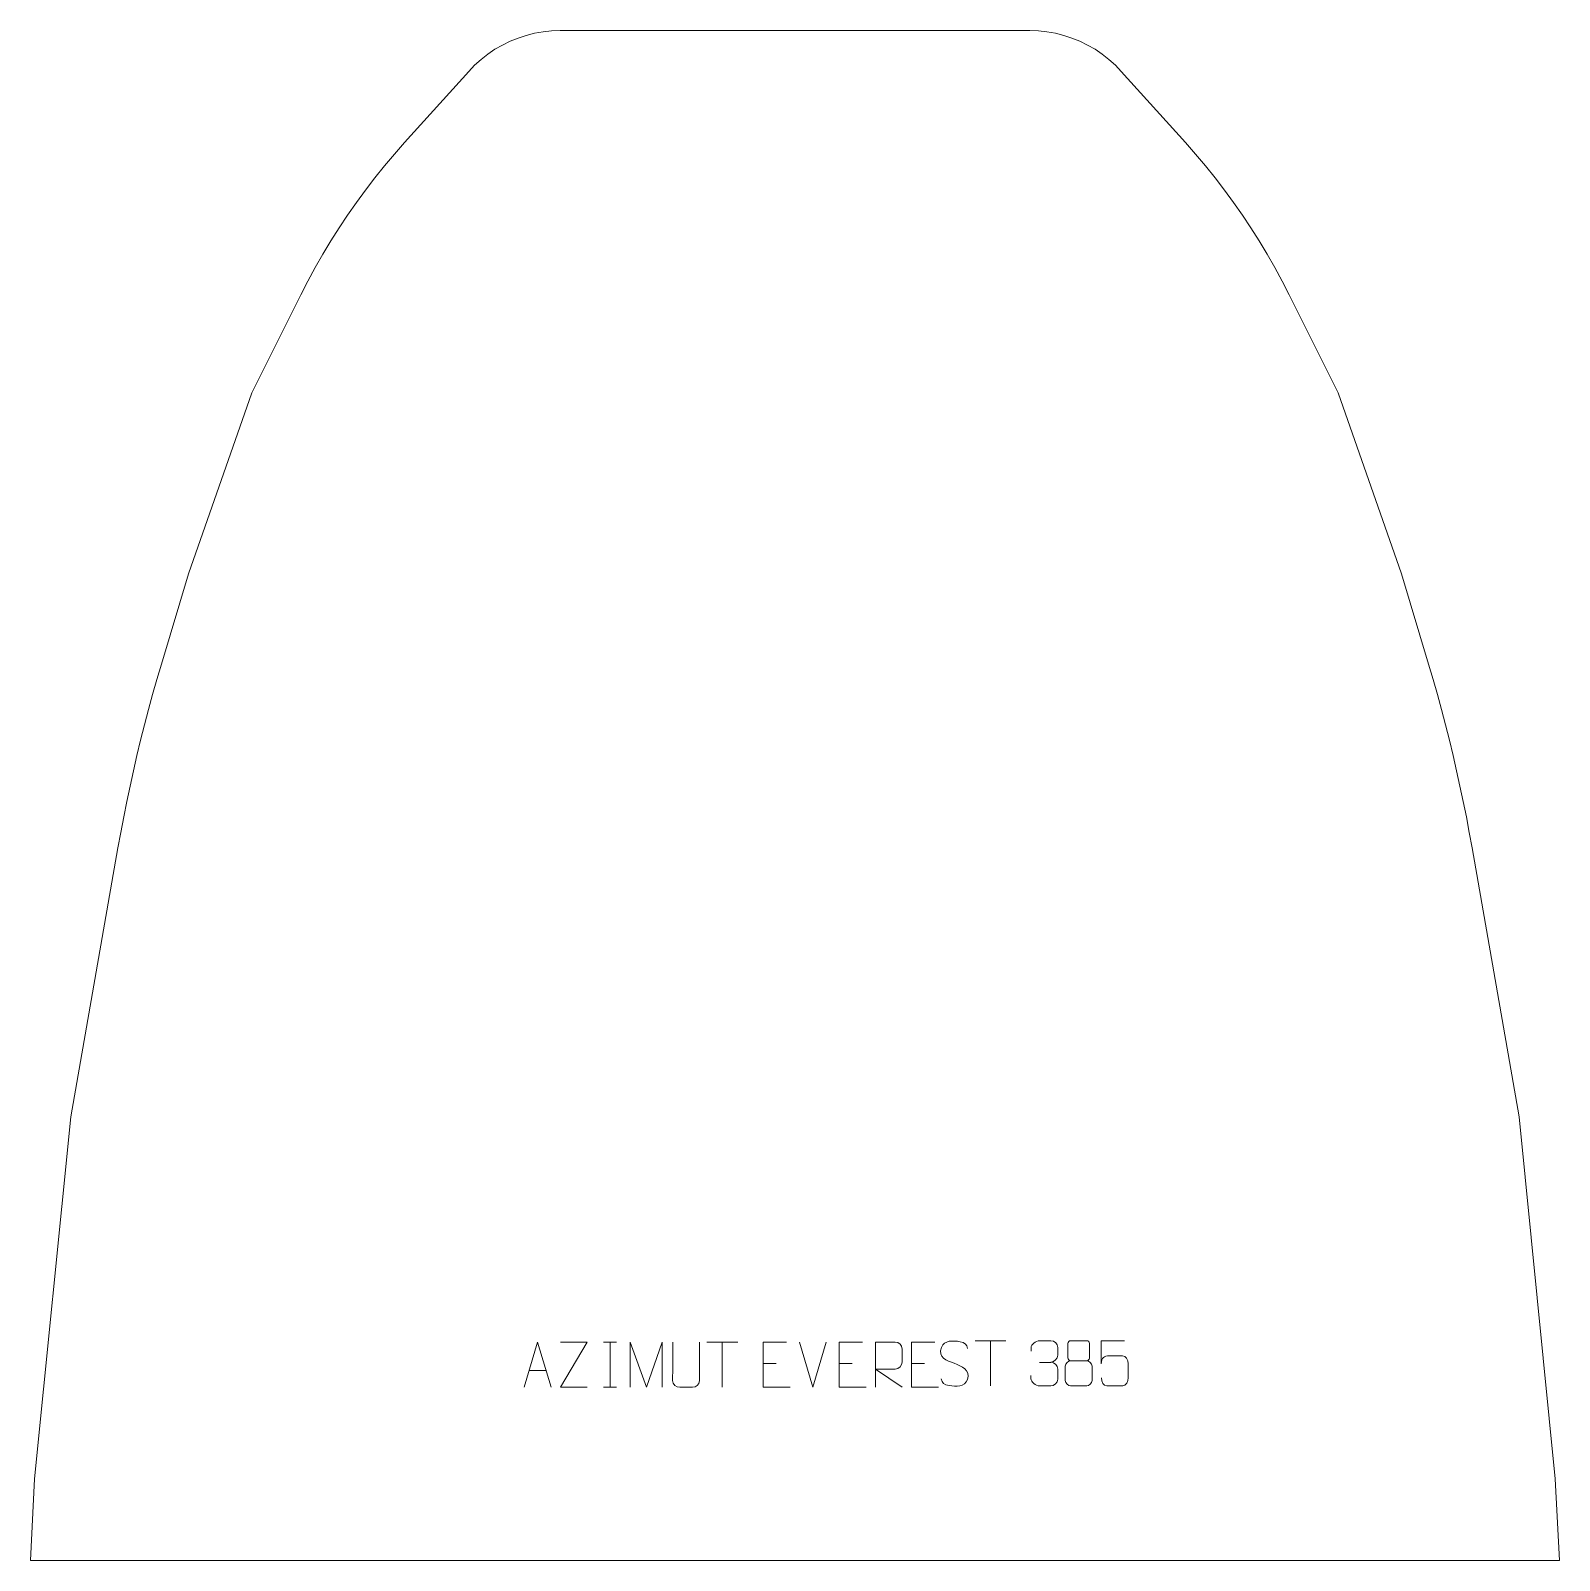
# Model space of a CAD drawing. Header units: millimetres. Extents: x -4 to 1755, y 0 to 1239.
# Drawn here: x -4 to 841, y 81 to 926 of the extents above; entities that cross this region are included whole.
import ezdxf

# ---------------------------------------------------------------- set-up
doc = ezdxf.new("R2010")
doc.units = ezdxf.units.MM
doc.layers.add('_home_sasha_proj_2025_eva_layout_dxf_samples_Лодка_Азимут_Эверест_385_1_layer 1', color=7, linetype='Continuous')

msp = doc.modelspace()

# ---------------------------------------------------------------- linework, layer by layer
at = {"layer": '_home_sasha_proj_2025_eva_layout_dxf_samples_Лодка_Азимут_Эверест_385_1_layer 1', "color": 242, "lineweight": 9}
msp.add_open_spline([(288.62, 925.89), (288.62, 925.89), (548.06, 925.89), (548.06, 925.89), (548.06, 925.89), (548.06, 925.89), (552.8, 925.72), (552.8, 925.72), (552.8, 925.72), (552.8, 925.72), (557.53, 925.22), (557.53, 925.22), (557.53, 925.22), (557.53, 925.22), (562.2, 924.4), (562.2, 924.4), (562.2, 924.4), (562.2, 924.4), (566.81, 923.25), (566.81, 923.25), (566.81, 923.25), (566.81, 923.25), (571.32, 921.78), (571.32, 921.78), (571.32, 921.78), (571.32, 921.78), (575.72, 920), (575.72, 920), (575.72, 920), (575.72, 920), (579.99, 917.92), (579.99, 917.92), (579.99, 917.92), (579.99, 917.92), (584.1, 915.55), (584.1, 915.55), (584.1, 915.55), (584.1, 915.55), (588.03, 912.89), (588.03, 912.89), (588.03, 912.89), (588.03, 912.89), (591.77, 909.97), (591.77, 909.97), (591.77, 909.97), (591.77, 909.97), (595.3, 906.79), (595.3, 906.79), (595.3, 906.79), (595.3, 906.79), (598.6, 903.38), (598.6, 903.38), (598.6, 903.38), (598.6, 903.38), (633.99, 864.05), (633.99, 864.05), (633.99, 864.05), (633.99, 864.05), (639.61, 857.67), (639.61, 857.67), (639.61, 857.67), (639.61, 857.67), (645.09, 851.15), (645.09, 851.15), (645.09, 851.15), (645.09, 851.15), (650.41, 844.52), (650.41, 844.52), (650.41, 844.52), (650.41, 844.52), (655.59, 837.77), (655.59, 837.77), (655.59, 837.77), (655.59, 837.77), (660.61, 830.91), (660.61, 830.91), (660.61, 830.91), (660.61, 830.91), (665.48, 823.94), (665.48, 823.94), (665.48, 823.94), (665.48, 823.94), (670.19, 816.85), (670.19, 816.85), (670.19, 816.85), (670.19, 816.85), (674.75, 809.67), (674.75, 809.67), (674.75, 809.67), (674.75, 809.67), (679.13, 802.38), (679.13, 802.38), (679.13, 802.38), (679.13, 802.38), (683.36, 795), (683.36, 795), (683.36, 795), (683.36, 795), (687.42, 787.53), (687.42, 787.53), (687.42, 787.53), (687.42, 787.53), (691.3, 779.96), (691.3, 779.96), (691.3, 779.96), (691.3, 779.96), (718.34, 725.89), (718.34, 725.89), (718.34, 725.89), (718.34, 725.89), (753.34, 625.89), (753.34, 625.89), (753.34, 625.89), (753.34, 625.89), (768.34, 575.89), (768.34, 575.89), (768.34, 575.89), (768.34, 575.89), (770.8, 567.55), (770.8, 567.55), (770.8, 567.55), (770.8, 567.55), (773.17, 559.19), (773.17, 559.19), (773.17, 559.19), (773.17, 559.19), (775.46, 550.81), (775.46, 550.81), (775.46, 550.81), (775.46, 550.81), (777.67, 542.4), (777.67, 542.4), (777.67, 542.4), (777.67, 542.4), (779.8, 533.98), (779.8, 533.98), (779.8, 533.98), (779.8, 533.98), (781.84, 525.53), (781.84, 525.53), (781.84, 525.53), (781.84, 525.53), (783.8, 517.06), (783.8, 517.06), (783.8, 517.06), (783.8, 517.06), (785.68, 508.58), (785.68, 508.58), (785.68, 508.58), (785.68, 508.58), (787.47, 500.08), (787.47, 500.08), (787.47, 500.08), (787.47, 500.08), (789.18, 491.56), (789.18, 491.56), (789.18, 491.56), (789.18, 491.56), (790.8, 483.02), (790.8, 483.02), (790.8, 483.02), (790.8, 483.02), (792.34, 474.47), (792.34, 474.47), (792.34, 474.47), (792.34, 474.47), (818.34, 325.89), (818.34, 325.89), (818.34, 325.89), (818.34, 325.89), (838.34, 125.89), (838.34, 125.89), (838.34, 125.89), (838.34, 125.89), (840.59, 80.89), (840.59, 80.89), (840.59, 80.89), (840.59, 80.89), (-3.91, 80.89), (-3.91, 80.89), (-3.91, 80.89), (-3.91, 80.89), (-1.66, 125.89), (-1.66, 125.89), (-1.66, 125.89), (-1.66, 125.89), (18.34, 325.89), (18.34, 325.89), (18.34, 325.89), (18.34, 325.89), (44.34, 474.47), (44.34, 474.47), (44.34, 474.47), (44.34, 474.47), (45.88, 483.02), (45.88, 483.02), (45.88, 483.02), (45.88, 483.02), (47.51, 491.56), (47.51, 491.56), (47.51, 491.56), (47.51, 491.56), (49.22, 500.08), (49.22, 500.08), (49.22, 500.08), (49.22, 500.08), (51.01, 508.58), (51.01, 508.58), (51.01, 508.58), (51.01, 508.58), (52.89, 517.06), (52.89, 517.06), (52.89, 517.06), (52.89, 517.06), (54.84, 525.53), (54.84, 525.53), (54.84, 525.53), (54.84, 525.53), (56.89, 533.98), (56.89, 533.98), (56.89, 533.98), (56.89, 533.98), (59.01, 542.4), (59.01, 542.4), (59.01, 542.4), (59.01, 542.4), (61.22, 550.81), (61.22, 550.81), (61.22, 550.81), (61.22, 550.81), (63.51, 559.19), (63.51, 559.19), (63.51, 559.19), (63.51, 559.19), (65.89, 567.55), (65.89, 567.55), (65.89, 567.55), (65.89, 567.55), (68.34, 575.89), (68.34, 575.89), (68.34, 575.89), (68.34, 575.89), (83.34, 625.89), (83.34, 625.89), (83.34, 625.89), (83.34, 625.89), (118.34, 725.89), (118.34, 725.89), (118.34, 725.89), (118.34, 725.89), (145.38, 779.96), (145.38, 779.96), (145.38, 779.96), (145.38, 779.96), (149.27, 787.53), (149.27, 787.53), (149.27, 787.53), (149.27, 787.53), (153.33, 795), (153.33, 795), (153.33, 795), (153.33, 795), (157.55, 802.38), (157.55, 802.38), (157.55, 802.38), (157.55, 802.38), (161.94, 809.67), (161.94, 809.67), (161.94, 809.67), (161.94, 809.67), (166.49, 816.85), (166.49, 816.85), (166.49, 816.85), (166.49, 816.85), (171.2, 823.94), (171.2, 823.94), (171.2, 823.94), (171.2, 823.94), (176.07, 830.91), (176.07, 830.91), (176.07, 830.91), (176.07, 830.91), (181.09, 837.77), (181.09, 837.77), (181.09, 837.77), (181.09, 837.77), (186.27, 844.52), (186.27, 844.52), (186.27, 844.52), (186.27, 844.52), (191.6, 851.15), (191.6, 851.15), (191.6, 851.15), (191.6, 851.15), (197.07, 857.67), (197.07, 857.67), (197.07, 857.67), (197.07, 857.67), (202.69, 864.05), (202.69, 864.05), (202.69, 864.05), (202.69, 864.05), (238.08, 903.38), (238.08, 903.38), (238.08, 903.38), (238.08, 903.38), (241.38, 906.79), (241.38, 906.79), (241.38, 906.79), (241.38, 906.79), (244.91, 909.97), (244.91, 909.97), (244.91, 909.97), (244.91, 909.97), (248.65, 912.89), (248.65, 912.89), (248.65, 912.89), (248.65, 912.89), (252.58, 915.55), (252.58, 915.55), (252.58, 915.55), (252.58, 915.55), (256.69, 917.92), (256.69, 917.92), (256.69, 917.92), (256.69, 917.92), (260.96, 920), (260.96, 920), (260.96, 920), (260.96, 920), (265.36, 921.78), (265.36, 921.78), (265.36, 921.78), (265.36, 921.78), (269.88, 923.25), (269.88, 923.25), (269.88, 923.25), (269.88, 923.25), (274.48, 924.4), (274.48, 924.4), (274.48, 924.4), (274.48, 924.4), (279.16, 925.22), (279.16, 925.22), (279.16, 925.22), (279.16, 925.22), (283.88, 925.72), (283.88, 925.72), (283.88, 925.72), (283.88, 925.72), (288.62, 925.89), (288.62, 925.89)], degree=3, knots=[0, 0, 0, 0, 0.011236, 0.011236, 0.011236, 0.011236, 0.022472, 0.022472, 0.022472, 0.022472, 0.033708, 0.033708, 0.033708, 0.033708, 0.044944, 0.044944, 0.044944, 0.044944, 0.05618, 0.05618, 0.05618, 0.05618, 0.067416, 0.067416, 0.067416, 0.067416, 0.078652, 0.078652, 0.078652, 0.078652, 0.089888, 0.089888, 0.089888, 0.089888, 0.101124, 0.101124, 0.101124, 0.101124, 0.11236, 0.11236, 0.11236, 0.11236, 0.123596, 0.123596, 0.123596, 0.123596, 0.134831, 0.134831, 0.134831, 0.134831, 0.146067, 0.146067, 0.146067, 0.146067, 0.157303, 0.157303, 0.157303, 0.157303, 0.168539, 0.168539, 0.168539, 0.168539, 0.179775, 0.179775, 0.179775, 0.179775, 0.191011, 0.191011, 0.191011, 0.191011, 0.202247, 0.202247, 0.202247, 0.202247, 0.213483, 0.213483, 0.213483, 0.213483, 0.224719, 0.224719, 0.224719, 0.224719, 0.235955, 0.235955, 0.235955, 0.235955, 0.247191, 0.247191, 0.247191, 0.247191, 0.258427, 0.258427, 0.258427, 0.258427, 0.269663, 0.269663, 0.269663, 0.269663, 0.280899, 0.280899, 0.280899, 0.280899, 0.292135, 0.292135, 0.292135, 0.292135, 0.303371, 0.303371, 0.303371, 0.303371, 0.314607, 0.314607, 0.314607, 0.314607, 0.325843, 0.325843, 0.325843, 0.325843, 0.337079, 0.337079, 0.337079, 0.337079, 0.348315, 0.348315, 0.348315, 0.348315, 0.359551, 0.359551, 0.359551, 0.359551, 0.370787, 0.370787, 0.370787, 0.370787, 0.382022, 0.382022, 0.382022, 0.382022, 0.393258, 0.393258, 0.393258, 0.393258, 0.404494, 0.404494, 0.404494, 0.404494, 0.41573, 0.41573, 0.41573, 0.41573, 0.426966, 0.426966, 0.426966, 0.426966, 0.438202, 0.438202, 0.438202, 0.438202, 0.449438, 0.449438, 0.449438, 0.449438, 0.460674, 0.460674, 0.460674, 0.460674, 0.47191, 0.47191, 0.47191, 0.47191, 0.483146, 0.483146, 0.483146, 0.483146, 0.494382, 0.494382, 0.494382, 0.494382, 0.505618, 0.505618, 0.505618, 0.505618, 0.516854, 0.516854, 0.516854, 0.516854, 0.52809, 0.52809, 0.52809, 0.52809, 0.539326, 0.539326, 0.539326, 0.539326, 0.550562, 0.550562, 0.550562, 0.550562, 0.561798, 0.561798, 0.561798, 0.561798, 0.573034, 0.573034, 0.573034, 0.573034, 0.58427, 0.58427, 0.58427, 0.58427, 0.595506, 0.595506, 0.595506, 0.595506, 0.606742, 0.606742, 0.606742, 0.606742, 0.617978, 0.617978, 0.617978, 0.617978, 0.629213, 0.629213, 0.629213, 0.629213, 0.640449, 0.640449, 0.640449, 0.640449, 0.651685, 0.651685, 0.651685, 0.651685, 0.662921, 0.662921, 0.662921, 0.662921, 0.674157, 0.674157, 0.674157, 0.674157, 0.685393, 0.685393, 0.685393, 0.685393, 0.696629, 0.696629, 0.696629, 0.696629, 0.707865, 0.707865, 0.707865, 0.707865, 0.719101, 0.719101, 0.719101, 0.719101, 0.730337, 0.730337, 0.730337, 0.730337, 0.741573, 0.741573, 0.741573, 0.741573, 0.752809, 0.752809, 0.752809, 0.752809, 0.764045, 0.764045, 0.764045, 0.764045, 0.775281, 0.775281, 0.775281, 0.775281, 0.786517, 0.786517, 0.786517, 0.786517, 0.797753, 0.797753, 0.797753, 0.797753, 0.808989, 0.808989, 0.808989, 0.808989, 0.820225, 0.820225, 0.820225, 0.820225, 0.831461, 0.831461, 0.831461, 0.831461, 0.842697, 0.842697, 0.842697, 0.842697, 0.853933, 0.853933, 0.853933, 0.853933, 0.865169, 0.865169, 0.865169, 0.865169, 0.876404, 0.876404, 0.876404, 0.876404, 0.88764, 0.88764, 0.88764, 0.88764, 0.898876, 0.898876, 0.898876, 0.898876, 0.910112, 0.910112, 0.910112, 0.910112, 0.921348, 0.921348, 0.921348, 0.921348, 0.932584, 0.932584, 0.932584, 0.932584, 0.94382, 0.94382, 0.94382, 0.94382, 0.955056, 0.955056, 0.955056, 0.955056, 0.966292, 0.966292, 0.966292, 0.966292, 0.977528, 0.977528, 0.977528, 0.977528, 1, 1, 1, 1], dxfattribs=at)
at = {"layer": '_home_sasha_proj_2025_eva_layout_dxf_samples_Лодка_Азимут_Эверест_385_1_layer 1', "color": 250, "lineweight": 9}
for points, knots in [([(268.71, 176.51), (268.71, 176.51), (276.09, 201.46), (276.09, 201.46), (276.09, 201.46), (276.09, 201.46), (283.66, 176.51), (283.66, 176.51)], [0, 0, 0, 0, 0.333333, 0.333333, 0.333333, 0.333333, 1, 1, 1, 1]), ([(303.48, 176.51), (303.48, 176.51), (288.86, 176.51), (288.86, 176.51), (288.86, 176.51), (288.86, 176.51), (303.51, 201.47), (303.51, 201.47), (303.51, 201.47), (303.51, 201.47), (288.86, 201.47), (288.86, 201.47)], [0, 0, 0, 0, 0.25, 0.25, 0.25, 0.25, 0.5, 0.5, 0.5, 0.5, 1, 1, 1, 1]), ([(327.34, 176.51), (327.34, 176.51), (327.34, 201.47), (327.34, 201.47), (327.34, 201.47), (327.34, 201.47), (336.27, 176.51), (336.27, 176.51), (336.27, 176.51), (336.27, 176.51), (345.03, 201.47), (345.03, 201.47), (345.03, 201.47), (345.03, 201.47), (345.03, 176.51), (345.03, 176.51)], [0, 0, 0, 0, 0.2, 0.2, 0.2, 0.2, 0.4, 0.4, 0.4, 0.4, 0.6, 0.6, 0.6, 0.6, 1, 1, 1, 1]), ([(365.51, 201.47), (365.51, 195.93), (365.61, 185.73), (365.61, 180.19), (365.61, 180.19), (365.47, 177.95), (363.79, 176.52), (361.64, 176.51), (361.64, 176.51), (359.31, 176.51), (356.98, 176.51), (354.65, 176.51), (354.65, 176.51), (352.72, 176.41), (350.75, 178.22), (350.76, 180.17), (350.76, 180.17), (350.76, 185.73), (350.86, 195.91), (350.86, 201.47)], [0, 0, 0, 0, 0.166667, 0.166667, 0.166667, 0.166667, 0.333333, 0.333333, 0.333333, 0.333333, 0.5, 0.5, 0.5, 0.5, 0.666667, 0.666667, 0.666667, 0.666667, 1, 1, 1, 1]), ([(413.63, 201.46), (413.63, 201.46), (400.75, 201.46), (400.75, 201.46), (400.75, 201.46), (400.75, 201.46), (400.75, 176.51), (400.75, 176.51), (400.75, 176.51), (400.75, 176.51), (415.62, 176.51), (415.62, 176.51)], [0, 0, 0, 0, 0.25, 0.25, 0.25, 0.25, 0.5, 0.5, 0.5, 0.5, 1, 1, 1, 1]), ([(455.63, 201.46), (455.63, 201.46), (442.75, 201.46), (442.75, 201.46), (442.75, 201.46), (442.75, 201.46), (442.75, 176.51), (442.75, 176.51), (442.75, 176.51), (442.75, 176.51), (457.62, 176.51), (457.62, 176.51)], [0, 0, 0, 0, 0.25, 0.25, 0.25, 0.25, 0.5, 0.5, 0.5, 0.5, 1, 1, 1, 1]), ([(462.85, 176.51), (462.85, 176.51), (462.85, 201.46), (462.85, 201.46), (462.85, 201.46), (466.45, 201.46), (470.04, 201.46), (473.64, 201.46), (473.64, 201.46), (475.96, 201.43), (477.52, 199.94), (477.52, 197.57), (477.52, 197.57), (477.52, 195.53), (477.52, 192.47), (477.52, 190.44), (477.52, 190.44), (477.51, 188.56), (475.7, 186.62), (473.69, 186.6), (473.69, 186.6), (473.69, 186.6), (462.85, 186.6), (462.85, 186.6), (462.85, 186.6), (462.85, 186.6), (477.51, 176.51), (477.51, 176.51)], [0, 0, 0, 0, 0.125, 0.125, 0.125, 0.125, 0.25, 0.25, 0.25, 0.25, 0.375, 0.375, 0.375, 0.375, 0.5, 0.5, 0.5, 0.5, 0.625, 0.625, 0.625, 0.625, 0.75, 0.75, 0.75, 0.75, 1, 1, 1, 1]), ([(495.63, 201.46), (495.63, 201.46), (482.75, 201.46), (482.75, 201.46), (482.75, 201.46), (482.75, 201.46), (482.75, 176.51), (482.75, 176.51), (482.75, 176.51), (482.75, 176.51), (497.62, 176.51), (497.62, 176.51)], [0, 0, 0, 0, 0.25, 0.25, 0.25, 0.25, 0.5, 0.5, 0.5, 0.5, 1, 1, 1, 1]), ([(506.34, 189.76), (502.09, 191.23), (497.19, 193.02), (499.19, 198.54), (499.19, 198.54), (500.69, 202.68), (505.91, 202.3), (509.51, 201.69), (509.51, 201.69), (512.37, 201.22), (513.24, 200), (513.55, 197.92)], [0, 0, 0, 0, 0.25, 0.25, 0.25, 0.25, 0.5, 0.5, 0.5, 0.5, 1, 1, 1, 1]), ([(548.71, 196.53), (548.71, 196.53), (548.71, 198.39), (548.71, 198.39), (548.71, 198.39), (548.69, 200.13), (551.36, 202.25), (553.42, 202.23), (553.42, 202.23), (555.48, 202.23), (557.55, 202.23), (559.61, 202.23), (559.61, 202.23), (561.8, 202.24), (563.4, 200.39), (563.45, 198.48), (563.45, 198.48), (563.45, 197.04), (563.45, 195.61), (563.45, 194.17), (563.45, 194.17), (563.4, 192.52), (561.8, 190.29), (559.6, 190.3), (559.6, 190.3), (561.8, 190.29), (563.41, 188.49), (563.46, 186.43), (563.46, 186.43), (563.46, 184.64), (563.46, 182.86), (563.46, 181.07), (563.46, 181.07), (563.47, 179.01), (561.42, 177.25), (559.6, 177.26), (559.6, 177.26), (557.53, 177.26), (555.47, 177.26), (553.4, 177.26), (553.4, 177.26), (551.23, 177.27), (548.7, 179.67), (548.68, 181.13), (548.68, 181.13), (548.68, 181.13), (548.68, 183.04), (548.68, 183.04)], [0, 0, 0, 0, 0.076923, 0.076923, 0.076923, 0.076923, 0.153846, 0.153846, 0.153846, 0.153846, 0.230769, 0.230769, 0.230769, 0.230769, 0.307692, 0.307692, 0.307692, 0.307692, 0.384615, 0.384615, 0.384615, 0.384615, 0.461538, 0.461538, 0.461538, 0.461538, 0.538462, 0.538462, 0.538462, 0.538462, 0.615385, 0.615385, 0.615385, 0.615385, 0.692308, 0.692308, 0.692308, 0.692308, 0.769231, 0.769231, 0.769231, 0.769231, 0.846154, 0.846154, 0.846154, 0.846154, 1, 1, 1, 1]), ([(569.06, 200.75), (569.06, 198.54), (569.06, 194.86), (569.06, 192.65), (569.06, 192.65), (569.07, 192.14), (569.88, 191.21), (570.58, 191.21), (570.58, 191.21), (573.55, 191.21), (576.52, 191.12), (579.49, 191.12), (579.49, 191.12), (580.29, 191.13), (581.01, 191.92), (581.01, 192.64), (581.01, 192.64), (581.01, 194.85), (581.01, 198.54), (581.01, 200.75), (581.01, 200.75), (580.99, 201.47), (580.38, 202.23), (579.54, 202.22), (579.54, 202.22), (576.52, 202.22), (573.51, 202.22), (570.49, 202.22), (570.49, 202.22), (569.87, 202.23), (569.04, 201.51), (569.06, 200.75)], [0, 0, 0, 0, 0.111111, 0.111111, 0.111111, 0.111111, 0.222222, 0.222222, 0.222222, 0.222222, 0.333333, 0.333333, 0.333333, 0.333333, 0.444444, 0.444444, 0.444444, 0.444444, 0.555556, 0.555556, 0.555556, 0.555556, 0.666667, 0.666667, 0.666667, 0.666667, 0.777778, 0.777778, 0.777778, 0.777778, 1, 1, 1, 1]), ([(600.41, 202.2), (600.41, 202.2), (587.55, 202.2), (587.55, 202.2), (587.55, 202.2), (587.55, 197.97), (587.55, 193.74), (587.55, 189.51), (587.55, 189.51), (587.55, 192.82), (589.18, 193.89), (592, 193.95), (592, 193.95), (594.44, 193.95), (596.88, 193.95), (599.31, 193.95), (599.31, 193.95), (600.96, 193.95), (602.44, 191.57), (602.47, 189.51), (602.47, 189.51), (602.47, 186.92), (602.47, 184.33), (602.47, 181.74), (602.47, 181.74), (602.51, 179.78), (601.01, 177.35), (599.39, 177.29), (599.39, 177.29), (597.43, 177.29), (592.54, 177.29), (590.58, 177.29), (590.58, 177.29), (588.73, 177.28), (587.63, 179.24), (587.61, 181.8)], [0, 0, 0, 0, 0.1, 0.1, 0.1, 0.1, 0.2, 0.2, 0.2, 0.2, 0.3, 0.3, 0.3, 0.3, 0.4, 0.4, 0.4, 0.4, 0.5, 0.5, 0.5, 0.5, 0.6, 0.6, 0.6, 0.6, 0.7, 0.7, 0.7, 0.7, 0.8, 0.8, 0.8, 0.8, 1, 1, 1, 1]), ([(506.34, 189.76), (510.36, 188.11), (515.39, 186.22), (513.56, 180.86), (513.56, 180.86), (512.1, 176.6), (507.19, 176.85), (503.46, 177.41), (503.46, 177.41), (500.71, 177.82), (499.49, 179.03), (499.11, 181.14)], [0, 0, 0, 0, 0.25, 0.25, 0.25, 0.25, 0.5, 0.5, 0.5, 0.5, 1, 1, 1, 1]), ([(567.6, 188.24), (567.6, 185.07), (567.6, 183.36), (567.6, 180.19), (567.6, 180.19), (567.59, 178.97), (569.29, 177.28), (570.54, 177.27), (570.54, 177.27), (573.52, 177.27), (576.51, 177.27), (579.49, 177.27), (579.49, 177.27), (580.81, 177.28), (582.43, 178.9), (582.42, 180.2), (582.42, 180.2), (582.42, 183.37), (582.42, 185.07), (582.42, 188.24), (582.42, 188.24), (582.35, 189.62), (580.78, 191.2), (579.47, 191.19), (579.47, 191.19), (576.49, 191.19), (573.52, 191.19), (570.54, 191.19), (570.54, 191.19), (569.46, 191.2), (567.62, 189.62), (567.6, 188.24)], [0, 0, 0, 0, 0.111111, 0.111111, 0.111111, 0.111111, 0.222222, 0.222222, 0.222222, 0.222222, 0.333333, 0.333333, 0.333333, 0.333333, 0.444444, 0.444444, 0.444444, 0.444444, 0.555556, 0.555556, 0.555556, 0.555556, 0.666667, 0.666667, 0.666667, 0.666667, 0.777778, 0.777778, 0.777778, 0.777778, 1, 1, 1, 1])]:
    msp.add_open_spline(points, degree=3, knots=knots, dxfattribs=at)
for points in [[(312.6, 201.46), (312.6, 201.46), (319.77, 201.46), (319.77, 201.46)], [(316.19, 201.46), (316.19, 201.46), (316.19, 176.51), (316.19, 176.51)], [(369.69, 201.44), (369.69, 201.44), (386.68, 201.44), (386.68, 201.44)], [(378.19, 176.51), (378.19, 176.51), (378.19, 201.46), (378.19, 201.46)], [(428.19, 176.51), (428.19, 176.51), (420.86, 201.46), (420.86, 201.46)], [(435.51, 201.46), (435.51, 201.46), (428.19, 176.51), (428.19, 176.51)], [(517.85, 202.21), (517.85, 202.21), (534.84, 202.21), (534.84, 202.21)], [(526.34, 177.28), (526.34, 177.28), (526.34, 202.23), (526.34, 202.23)], [(400.75, 189.58), (400.75, 189.58), (407.92, 189.58), (407.92, 189.58)], [(442.75, 189.58), (442.75, 189.58), (449.92, 189.58), (449.92, 189.58)], [(482.75, 189.58), (482.75, 189.58), (489.92, 189.58), (489.92, 189.58)], [(553.42, 190.29), (553.42, 190.29), (559.61, 190.29), (559.61, 190.29)], [(271.44, 185.76), (271.44, 185.76), (280.93, 185.76), (280.93, 185.76)], [(312.6, 176.51), (312.6, 176.51), (319.77, 176.51), (319.77, 176.51)]]:
    msp.add_open_spline(points, degree=3, dxfattribs=at)

doc.saveas('drawing.dxf')
